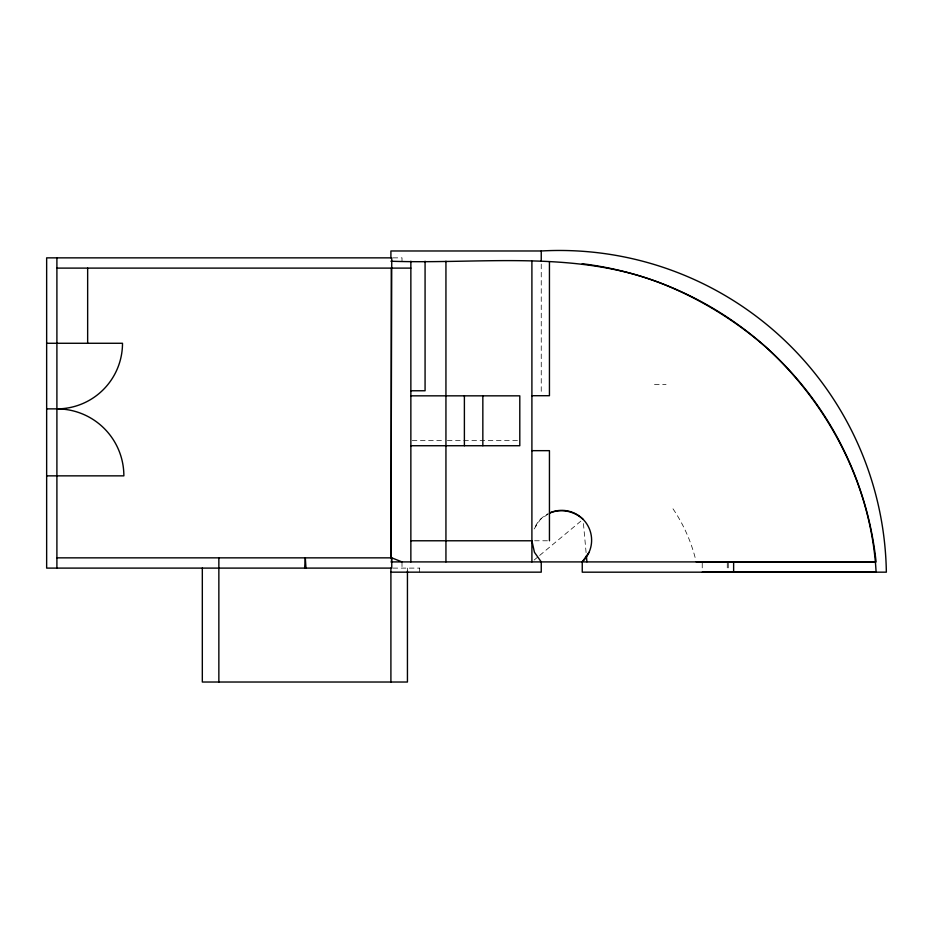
<?xml version="1.0" encoding="UTF-8"?>
<svg xmlns="http://www.w3.org/2000/svg" width="933" height="933" viewBox="0 0 933 933"><rect width="100%" height="100%" fill="white"/><g stroke="black" fill="none" stroke-linecap="round" stroke-linejoin="round"><path stroke-width="0.7" stroke-dasharray="4.67 3.5" d="M534.131 560.057L538.574 556.36M539.682 555.427L580.839 521.15M548.324 513.966L540.44 519.308L534.014 529.186A29.844 29.844 0 0 1 547.834 513.803M393.038 257.858L402.006 257.858L402.006 261.228M654.5 384.559L666.057 384.559M412.258 440.656L444.528 440.656M447.385 440.656L518.351 440.656M534.597 540.778L548.091 540.778M393.038 568.104L419.768 568.104M583.44 523.553L586.157 553.339M728.265 563.194L728.265 570.879M727.274 563.194L727.274 570.879M702.234 563.194L702.234 570.879M541.245 264.132L541.245 394.472M419.605 568.104L419.605 572.162M407.441 568.104L407.441 570.996M402.006 561.911L402.006 568.104M672.996 508.812A159.123 159.123 0 0 1 695.54 559.159"/><path stroke-width="1.4" d="M390.915 557.852L391.755 257.858L46.65 257.858L46.65 568.104L391.755 568.104L391.755 557.852L56.901 557.852M304.636 568.104L305.313 557.852L305.977 568.104M391.417 560.558L391.755 557.852L402.006 561.911M390.904 257.858L390.904 250.977L541.245 250.977A326.9 326.9 0 0 1 886.35 572.162L582.25 572.186L582.25 561.911L589.05 552.289M549.444 513.208C560.721 508.182 574.063 510.957 583.043 519.308M390.904 261.228C481.043 264.331 575.474 249.578 661.73 283.515C699.948 298.747 735.286 320.357 766.261 347.426C829.192 404.945 871.515 486.606 876.099 572.162L702.234 572.162M56.901 268.109L410.858 268.109M46.65 343.274L122.503 343.274A65.602 65.602 0 0 1 56.901 408.876L46.65 408.876M410.858 390.764L425.075 390.764L425.075 261.228M531.903 395.709L549.444 395.709L549.444 261.73M410.858 395.837L519.798 395.837L519.798 445.729L410.858 445.729M531.903 450.662L549.444 450.662L549.444 540.778M46.65 475.853L123.867 475.853A66.966 66.966 0 0 0 56.901 408.876M410.858 540.778L531.903 540.778L534.446 552.289L541.245 561.911L541.245 572.162L390.904 572.162M696.193 561.841L875.294 561.911M390.904 561.911L876.099 561.911A336.801 336.801 0 0 0 582.215 263.724M586.402 556.033L586.927 561.841M733.63 561.911L733.63 572.162M541.245 250.977L541.245 261.228M531.903 261.228L531.903 561.911M482.839 395.837L482.839 445.729M464.389 395.837L464.389 445.729M445.939 261.228L445.939 561.911M410.858 261.228L410.858 561.911M407.441 570.996L407.441 682.023L202.321 682.023L202.321 568.104M391.254 268.109L391.254 557.852M390.904 568.104L390.904 682.023M218.858 557.852L218.858 682.023M87.655 268.109L87.655 343.274M56.901 257.858L56.901 568.104M550.19 512.695A29.844 29.844 0 0 1 582.25 561.911"/></g></svg>
